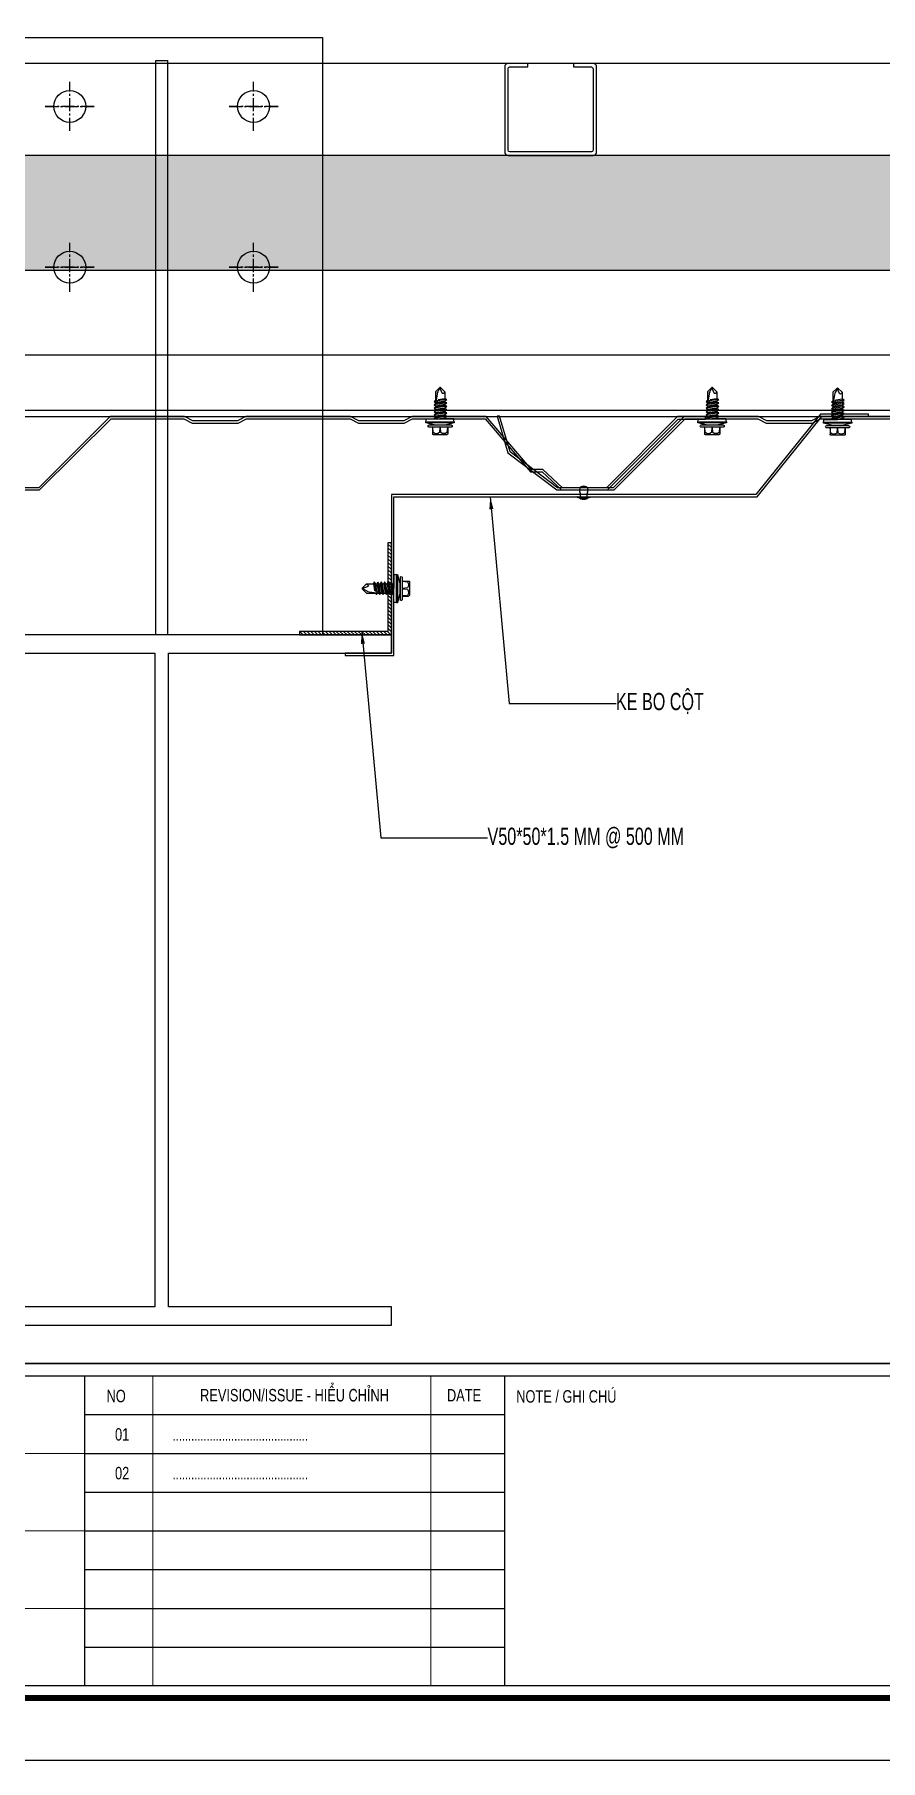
# Model space of a CAD drawing. Header units: inches. Extents: x 315041 to 662841, y -45540 to -35018.
# Drawn here: x 330482 to 330604.7, y -36052.2 to -35801.8 of the extents above; entities that cross this region are included whole.
import ezdxf
from ezdxf.enums import TextEntityAlignment as Align

# ---------------------------------------------------------------- set-up
doc = ezdxf.new("R2010")
doc.units = ezdxf.units.IN
doc.header["$MEASUREMENT"] = 0
doc.linetypes.add('CENTER2', pattern=[28.575, 19.05, -3.175, 3.175, -3.175])
for name, color, linetype in [('2', 2, 'Continuous'), ('251', 251, 'Continuous'), ('3', 3, 'Continuous'), ('7', 7, 'Continuous'), ('BAO KHUNG', 31, 'Continuous'), ('Co ban', 2, 'Continuous'), ('DIM', 8, 'Continuous'), ('flashing', 6, 'Continuous'), ('STRUCTURE', 1, 'Continuous')]:
    doc.layers.add(name, color=color, linetype=linetype)
doc.layers.add('Cover text', color=7, linetype='Continuous', true_color=0x52370f)
doc.layers.add('S-Hatch', color=8, linetype='Continuous', lineweight=9)
doc.styles.add('ST1H', font='vnshxh.shx', dxfattribs={"width": 0.7})
doc.styles.get("Standard").update_dxf_attribs({"font": 'VHARIALN.TTF'})
doc.styles.add('style2', font='VHAVANI.TTF')
doc.dimstyles.new('3', dxfattribs={"dimtxt": 3.5, "dimasz": 1.8, "dimexe": 1, "dimexo": 0, "dimgap": 1, "dimtad": 1, "dimdec": 0, "dimlfac": 3, "dimzin": 0, "dimdsep": 46, "dimtxsty": 'ST1H', "dimblk": 'OBLIQUE', "dimcen": 1, "dimdle": 1, "dimclrd": 8, "dimclre": 8, "dimclrt": 3, "dimadec": 0, "dimazin": 0, "dimtfac": 1, "dimtdec": 0, "dimtix": 1, "dimtofl": 0, "dimtmove": 1, "dimatfit": 3, "dimfxl": 0.18, "dimtolj": 1, "dimtzin": 0, "dimlwd": -1, "dimlwe": -1, "dimarcsym": 1})

# ---------------------------------------------------------------- blocks, each defined once
blk = doc.blocks.new('A$C75D82031')
at = {"layer": '2', "color": 157, "linetype": 'Continuous'}
blk.add_lwpolyline([(0, 420), (594, 420), (594, 0), (0, 0)], close=True, dxfattribs=at)
at = {"layer": '251', "linetype": 'Continuous'}
for p, q in [((285.8, 50.19), (346.77, 50.19)), ((285.8, 44.56), (346.77, 44.56)), ((285.8, 38.94), (346.77, 38.94)), ((285.8, 33.31), (346.77, 33.31)), ((285.8, 27.69), (346.77, 27.69)), ((285.8, 22.06), (346.77, 22.06)), ((285.8, 16.44), (346.77, 16.44))]:
    blk.add_line(p, q, dxfattribs=at)
at = {"layer": '7', "color": 147, "linetype": 'Continuous'}
blk.add_lwpolyline([(12.33, 57.61), (581.67, 57.61), (581.67, 409.19), (12.33, 409.19)], close=True, dxfattribs=at)
at = {"layer": 'BAO KHUNG', "color": 7}
blk.add_line((346.77, 10.81), (346.77, 55.81), dxfattribs=at)
at = {"layer": 'BAO KHUNG', "color": 167, "linetype": 'Continuous', "const_width": 0.871}
blk.add_lwpolyline([(10.59, 9.07), (583.41, 9.07), (583.41, 410.93), (10.59, 410.93)], close=True, dxfattribs=at)
at = {"layer": 'BAO KHUNG', "color": 7}
for points in [[(144.95, 55.81), (285.8, 55.81), (285.8, 10.81), (144.95, 10.81)], [(211.89, 55.81), (474.14, 55.81), (474.14, 10.81), (211.89, 10.81)]]:
    blk.add_lwpolyline(points, close=True, dxfattribs=at)
at = {"layer": 'S-Hatch'}
for p, q in [((295.73, 55.81), (295.73, 10.81)), ((336.07, 55.81), (336.07, 10.81)), ((285.8, 44.56), (213.95, 44.56)), ((285.8, 33.31), (213.95, 33.31)), ((285.8, 22.06), (213.95, 22.06))]:
    blk.add_line(p, q, dxfattribs=at)
at = {"layer": 'BAO KHUNG', "color": 7, "linetype": 'Continuous', "width": 0.9}
for s, p in [('NO', (290.4, 52.88)), ('REVISION/ISSUE - HIÓU CHØNH', (316.27, 53)), ('DATE', (340.86, 52.99)), ('01', (291.27, 47.31)), ('02', (291.27, 41.69))]:
    blk.add_text(s, height=1.8, dxfattribs=at).set_placement(p, align=Align.MIDDLE_CENTER)
blk.add_text('NOTE / GHI CHÚ', height=1.8, dxfattribs=at).set_placement((348.44, 51.92))
at = {"layer": 'Cover text', "linetype": 'Continuous', "style": 'style2', "width": 0.8}
for p in [(298.6, 46.4), (298.6, 40.78)]:
    blk.add_text('............................................', height=1.5, dxfattribs=at).set_placement(p)
blk = doc.blocks.new('Short_Self_drilling')
at = {"layer": 'STRUCTURE', "color": 1, "linetype": 'Continuous'}
for p, q in [((6.43, 1.74), (-6.43, 1.73)), ((5.14, 3.76), (-5.14, 3.75)), ((-2.57, 2.9), (-5.14, 2.9)), ((-3.43, 3.75), (-3.43, 6.75)), ((3, 7.19), (-3, 7.18)), ((2.57, 2.9), (-2.57, 2.9)), ((-2.14, 2.8), (-2.14, 2.9)), ((6.25, 0), (0, 0)), ((2.15, 2.8), (2.15, 2.9)), ((2.16, -0.5), (2.15, 0.01)), ((5.14, 2.9), (2.57, 2.9)), ((3.43, 3.76), (3.42, 6.76)), ((2.99, -1.17), (-2.7, -0.23)), ((2.99, -2.7), (-2.7, -1.76)), ((2.99, -4.23), (-2.7, -3.28)), ((2.99, -5.75), (-2.7, -4.81)), ((2.99, -7.28), (-2.7, -6.33)), ((-2.14, -1.38), (-2.14, -0.87)), ((-2.14, -2.91), (-2.14, -2.39)), ((-2.14, -4.43), (-2.14, -3.92)), ((-2.13, -5.96), (-2.14, -5.44)), ((-2.13, -7.49), (-2.13, -6.97)), ((2.16, -2.03), (2.16, -1.51)), ((2.16, -3.55), (2.16, -3.04)), ((2.16, -5.08), (2.16, -4.56)), ((2.16, -6.6), (2.16, -6.09)), ((2.16, -8.13), (2.16, -7.61)), ((-1.91, -7.99), (-2.7, -7.86)), ((-2.14, -12.33), (-2.14, -8.48)), ((3, -8.8), (-1.14, -8.12)), ((2.15, -12.31), (2.15, -9.14))]:
    blk.add_line(p, q, dxfattribs=at)
blk.add_lwpolyline([(6.43, 1.31), (6.43, 1.74), (2.14, 2.81), (-2.14, 2.8), (-6.43, 1.73), (-6.43, 1.3)], close=True, dxfattribs=at)
for points in [[(-6.43, 1.3, -0.088869), (-6.25, 0), (0, 0)], [(-0.13, 3.76), (-0.33, 6.23, 0.338878), (-3.14, 6.23), (-3.33, 3.75)], [(3.3, 3.76), (3.1, 6.23, 0.338878), (0.29, 6.23), (0.1, 3.76)], [(-0.08, -14.04), (-1.04, -12.24, -0.148657), (-1.4, -11.2), (-1.95, -7.72, -0.815006), (-1.21, -7.77, 0.150833), (-0.85, -8.68)], [(2.15, -12.31), (0.17, -14.24, -0.333596), (-0.17, -14.24), (-2.14, -12.33)], [(2.15, -12.31), (1.71, -11.7, 0.52242), (0.88, -11.71), (-0.17, -14.24)]]:
    blk.add_lwpolyline(points, format="xyb", dxfattribs=at)
for points in [[(2.99, -1.17), (2.16, -1.51), (-2.14, -0.85), (-2.7, -0.23), (-2.36, 0)], [(2.99, -2.7), (2.16, -3.04), (-2.14, -2.37), (-2.7, -1.76), (-2.14, -1.38), (2.16, -2.03), (2.99, -2.7)], [(2.99, -4.23), (2.16, -4.56), (-2.14, -3.9), (-2.7, -3.28), (-2.14, -2.91), (2.16, -3.55), (2.99, -4.23)], [(2.99, -5.75), (2.16, -6.09), (-2.14, -5.43), (-2.7, -4.81), (-2.14, -4.43), (2.16, -5.08), (2.99, -5.75)], [(2.99, -7.28), (2.16, -7.62), (-2.14, -6.95), (-2.7, -6.33), (-2.13, -5.96), (2.16, -6.6), (2.99, -7.28)], [(-1.82, -8.53), (-2.14, -8.48), (-2.7, -7.86), (-2.13, -7.49), (-1.83, -7.53)], [(-1.26, -7.62), (2.16, -8.13), (3, -8.8)], [(-1.18, 0), (2.16, -0.5), (2.99, -1.17)], [(3, -8.8), (2.16, -9.14), (-0.85, -8.68)]]:
    blk.add_lwpolyline(points, dxfattribs=at)
for centre, radius, start, end in [((-4.99, 3.32), 0.455, 109.79487, 250.26739), ((-3, 6.75), 0.429, 90.03113, 180.03113), ((3, 6.76), 0.429, 0.03113, 90.03113), ((5.07, 3.33), 0.435, 279.72757, 80.33469), ((9.99, 0.17), 3.74, 162.29632, 182.61031)]:
    blk.add_arc(centre, radius, start, end, dxfattribs=at)
blk = doc.blocks.new('RIVET')
at = {"color": 8}
for p, q in [((-3.91, 1.08), (-4.17, 0)), ((-4.17, 0), (-3.91, -1.08)), ((-3.91, -1.08), (-3.91, 1.08)), ((-3.54, -1.32), (-3.54, 1.32)), ((-0.96, -1.25), (-0.96, 1.25)), ((-0.96, 1.25), (-0.06, 1.25)), ((0, 1.31), (0, 2.44)), ((0, -1.31), (0, 1.31)), ((0.06, 2.5), (0.09, 2.5)), ((0.14, 2.47), (0.68, 1.38)), ((0.14, -2.47), (0.14, 2.47)), ((0.75, 1.1), (0.75, -1.1)), ((0.92, 0.69), (0.75, 0.69)), ((0.92, -0.69), (0.92, 0.69)), ((-0.06, -1.25), (-0.96, -1.25)), ((0, -2.44), (0, -1.31)), ((0.09, -2.5), (0.06, -2.5)), ((0.68, -1.38), (0.14, -2.47)), ((0.92, -0.69), (0.75, -0.69))]:
    blk.add_line(p, q, dxfattribs=at)
for centre, radius, start, end in [((-3.41, 0.7), 0.634, 101.56667, 142.23088), ((-2.52, -0.13), 1.78, 64.63521, 125.23685), ((-0.91, 2.96), 1.71, 240.47832, 268.3625), ((-0.06, 1.31), 0.0625, 270, 0), ((0.06, 2.44), 0.0625, 90, 180), ((0.09, 2.44), 0.0625, 26.56505, 90), ((0.12, 1.1), 0.625, 0, 26.56505), ((5.37, 0.62), 4.45, 179.07778, 187.95176), ((5.77, -0.64), 4.85, 172.41501, 180.55546), ((-3.41, -0.7), 0.634, 217.76912, 258.43333), ((-2.52, 0.13), 1.78, 234.76315, 295.36479), ((-0.91, -2.96), 1.71, 91.6375, 119.52168), ((-0.06, -1.31), 0.0625, 0, 90), ((0.06, -2.44), 0.0625, 180, 270), ((0.09, -2.44), 0.0625, 270, 333.43495), ((0.12, -1.1), 0.625, 333.43495, 0)]:
    blk.add_arc(centre, radius, start, end, dxfattribs=at)
blk = doc.blocks.new('_Oblique')
at = {"color": 0, "linetype": 'ByBlock', "lineweight": -2}
blk.add_line((-0.5, -0.5), (0.5, 0.5), dxfattribs=at)

msp = doc.modelspace()

# ---------------------------------------------------------------- hatches: boundary and pattern name
h = msp.add_hatch()
h.set_pattern_fill('HOUND', color=8, scale=15, style=0)
h.set_pattern_definition([(0, (313.9014, -1409.1891), (3.75, 0.9375), [15, -7.5]), (90, (313.9014, -1409.1891), (-0.9375, -3.75), [15, -7.5])])
h.paths.add_polyline_path([(330215.7734, -35836.0286), (330785.1113, -35836.0286), (330785.1113, -35819.3619), (330215.7734, -35819.3619)])
at = {"true_color": 0xfa051e}
h = msp.add_hatch(dxfattribs=at)
h.set_pattern_fill('ANSI31', color=1, scale=3, style=0)
h.set_pattern_definition([(135, (660667.13865, -1390.18893), (0.26516504294, 0.26516504294), [])])
h.paths.add_polyline_path([(330520.4424, -35888.9175), (330533.7757, -35888.9175), (330533.7757, -35875.5842), (330533.2757, -35875.5842), (330533.2757, -35888.4175), (330520.4424, -35888.4175)])

# ---------------------------------------------------------------- linework, layer by layer
at = {"color": 94}
for p, q in [((330785.1113, -35806.0286), (330215.7734, -35806.0286)), ((330785.1113, -35848.3619), (330215.7734, -35848.3619)), ((330785.1113, -35856.3619), (330215.7734, -35856.3619))]:
    msp.add_line(p, q, dxfattribs=at)
at = {"color": 8}
for points in [[(330215.7734, -35643.0427), (330785.1113, -35643.0427), (330785.1113, -35994.6225), (330215.7734, -35994.6225)], [(330215.7734, -35836.0286), (330785.1113, -35836.0286), (330785.1113, -35819.3619), (330215.7734, -35819.3619)]]:
    msp.add_lwpolyline(points, close=True, dxfattribs=at)
at = {"color": 94}
msp.add_lwpolyline([(330215.7734, -35857.2508), (330785.1113, -35857.2508), (330785.1113, -35797.1397), (330215.7734, -35797.1397)], close=True, dxfattribs=at)
at = {"color": 1, "true_color": 0xfa051e}
msp.add_lwpolyline([(330560.2038, -35806.5286), (330562.7871, -35806.5286, -0.41421356), (330563.0371, -35806.7786), (330563.0371, -35818.6119, -0.41421356), (330562.7871, -35818.8619), (330550.9538, -35818.8619, -0.41421356), (330550.7038, -35818.6119), (330550.7038, -35806.7786, -0.41421356), (330550.9538, -35806.5286), (330553.5371, -35806.5286), (330553.5371, -35806.0286), (330550.7038, -35806.0286, 0.41421356), (330550.2038, -35806.5286), (330550.2038, -35818.8619, 0.41421356), (330550.7038, -35819.3619), (330563.0371, -35819.3619, 0.41421356), (330563.5371, -35818.8619), (330563.5371, -35806.5286, 0.41421356), (330563.0371, -35806.0286), (330560.2038, -35806.0286)], format="xyb", close=True, dxfattribs=at)
at = {"color": 3, "ltscale": 15}
for points in [[(330474.4053, -35867.9013), (330482.7386, -35867.9013), (330493.1237, -35857.5842), (330503.6586, -35857.5842), (330504.8666, -35858.1832), (330511.5227, -35858.1832), (330512.7307, -35857.5842), (330527.7647, -35857.5842), (330528.9726, -35858.1832), (330535.6288, -35858.1832), (330536.8368, -35857.5842), (330547.3716, -35857.5842), (330553.9627, -35865.28), (330555.6267, -35865.28), (330558.4385, -35867.9013), (330565.0947, -35867.9013), (330575.3764, -35857.6027), (330579.3336, -35857.6027), (330579.3336, -35857.2508), (330575.2649, -35857.2508), (330564.9634, -35867.5679), (330558.5698, -35867.5679), (330555.758, -35864.9466), (330554.1161, -35864.9466), (330547.525, -35857.2508), (330536.7587, -35857.2508), (330535.5507, -35857.8499), (330529.0508, -35857.8499), (330527.8428, -35857.2508), (330512.6526, -35857.2508), (330511.4446, -35857.8499), (330504.9447, -35857.8499), (330503.7367, -35857.2508), (330492.9863, -35857.2508), (330482.6012, -35867.5679), (330474.5427, -35867.5679)], [(330611.1068, -35857.2508), (330595.9166, -35857.2508), (330594.7087, -35857.8499), (330588.2087, -35857.8499), (330587.0007, -35857.2508), (330576.2496, -35857.2508), (330565.9425, -35867.5679), (330557.8598, -35867.5679), (330551.0136, -35862.3514), (330549.4401, -35857.1873), (330549.1067, -35857.1873), (330550.6803, -35862.5165), (330557.7473, -35867.9013), (330566.0806, -35867.9013), (330576.3878, -35857.5842), (330586.9226, -35857.5842), (330588.1306, -35858.1832), (330594.7868, -35858.1832), (330595.9947, -35857.5842), (330611.0287, -35857.5842)]]:
    msp.add_lwpolyline(points, dxfattribs=at)
at = {"color": 1, "true_color": 0xfa051e}
msp.add_lwpolyline([(330520.4424, -35888.9175), (330533.7757, -35888.9175), (330533.7757, -35875.5842), (330533.2757, -35875.5842), (330533.2757, -35888.4175), (330520.4424, -35888.4175)], close=True, dxfattribs=at)
at = {"layer": '2', "color": 1}
msp.add_lwpolyline([(330501.4424, -35986.3953), (330501.4424, -35891.5842), (330533.7757, -35891.5842), (330533.7757, -35888.9175), (330467.109, -35888.9175), (330467.109, -35891.5842), (330499.4424, -35891.5842), (330499.4424, -35986.3953), (330467.109, -35986.3953), (330467.109, -35989.0619), (330533.7757, -35989.0619), (330533.7757, -35986.3953)], close=True, dxfattribs=at)
at = {"layer": '7', "color": 9, "ltscale": 0.3}
for points in [[(330523.7757, -35888.9175), (330477.109, -35888.9175), (330477.109, -35802.2508), (330523.7757, -35802.2508)], [(330499.609, -35805.5842), (330501.2757, -35805.5842), (330501.2757, -35888.9175), (330499.609, -35888.9175)]]:
    msp.add_lwpolyline(points, close=True, dxfattribs=at)
at = {"layer": 'Co ban', "color": 71}
for centre in [(330487.109, -35812.2508), (330513.7757, -35812.2508), (330487.109, -35835.5842), (330513.7757, -35835.5842)]:
    msp.add_circle(centre, 2.3123, dxfattribs=at)
at = {"layer": 'DIM', "color": 5, "linetype": 'CENTER2', "ltscale": 0.1}
for p, q in [((330487.109, -35815.8019), (330487.109, -35808.6997)), ((330487.109, -35815.8019), (330487.109, -35808.6997)), ((330513.7757, -35815.8019), (330513.7757, -35808.6997)), ((330513.7757, -35815.8019), (330513.7757, -35808.6997)), ((330483.558, -35812.2508), (330490.6601, -35812.2508)), ((330490.6601, -35812.2508), (330483.558, -35812.2508)), ((330517.3268, -35812.2508), (330510.2246, -35812.2508)), ((330510.2246, -35812.2508), (330517.3268, -35812.2508)), ((330487.109, -35839.1353), (330487.109, -35832.0331)), ((330487.109, -35839.1353), (330487.109, -35832.0331)), ((330513.7757, -35839.1353), (330513.7757, -35832.0331)), ((330513.7757, -35839.1353), (330513.7757, -35832.0331)), ((330483.558, -35835.5842), (330490.6601, -35835.5842)), ((330490.6601, -35835.5842), (330483.558, -35835.5842)), ((330517.3268, -35835.5842), (330510.2246, -35835.5842)), ((330510.2246, -35835.5842), (330517.3268, -35835.5842))]:
    msp.add_line(p, q, dxfattribs=at)
at = {"layer": 'flashing', "color": 200, "true_color": 0xd918f7}
msp.add_lwpolyline([(330533.7757, -35868.5561), (330533.7757, -35891.5842), (330527.0535, -35891.5842), (330527.0535, -35891.5842), (330527.0535, -35891.5842), (330527.0535, -35891.9175), (330527.3868, -35891.9175), (330527.3868, -35891.9175), (330534.109, -35891.9175), (330534.109, -35868.8895), (330586.8435, -35868.8895), (330596.1881, -35857.251), (330602.998, -35857.2508), (330602.998, -35856.9175), (330595.9947, -35856.9175), (330586.65, -35868.5561)], close=True, dxfattribs=at)

# ---------------------------------------------------------------- block references
at = {"color": 1}
msp.add_blockref('A$C75D82031', (330203.4424, -36052.2326), dxfattribs=at)
at = {"color": 1, "xscale": -0.320000000024784, "yscale": 0.3199999998323619, "zscale": 0.3199999999999999}
for p, rotation in [((330540.8363, -35857.5842), 180.0311275548046), ((330580.3021, -35857.5842), 180.0311275548046), ((330598.496, -35857.6644), 180.0311275548046), ((330534.109, -35882.2069), 270.0311275548046)]:
    msp.add_blockref('Short_Self_drilling', p, dxfattribs=dict(at, rotation=rotation))
at = {"layer": 'flashing', "color": 0, "ltscale": 500, "xscale": 0.375, "yscale": 0.375, "zscale": 0.375, "rotation": 270}
msp.add_blockref('RIVET', (330561.6727, -35868.8895), dxfattribs=at)

# ---------------------------------------------------------------- next in the draw order: texts
at = {"layer": '3', "char_height": 2.5, "attachment_point": 4, "style": 'ST1H', "bg_fill": 2}
for s, insert in [('\\A1;KE BO CéT', (330566.3508, -35898.8653)), ('\\A1;v50*50*1.5 mm @ 500 mm', (330547.7152, -35918.3933))]:
    msp.add_mtext(s, dxfattribs=dict(at, insert=insert))

# ---------------------------------------------------------------- next in the draw order: leaders
at = {"color": 9}
for points in [[(330548.1056, -35868.8895), (330550.8647, -35898.8653), (330566.3508, -35898.8653)], [(330529.47, -35888.4175), (330532.2292, -35918.3933), (330547.7152, -35918.3933)]]:
    msp.add_leader(points, dimstyle='3', override={"dimgap": 1, "dimtad": 0}, dxfattribs=at)

doc.saveas('drawing.dxf')
